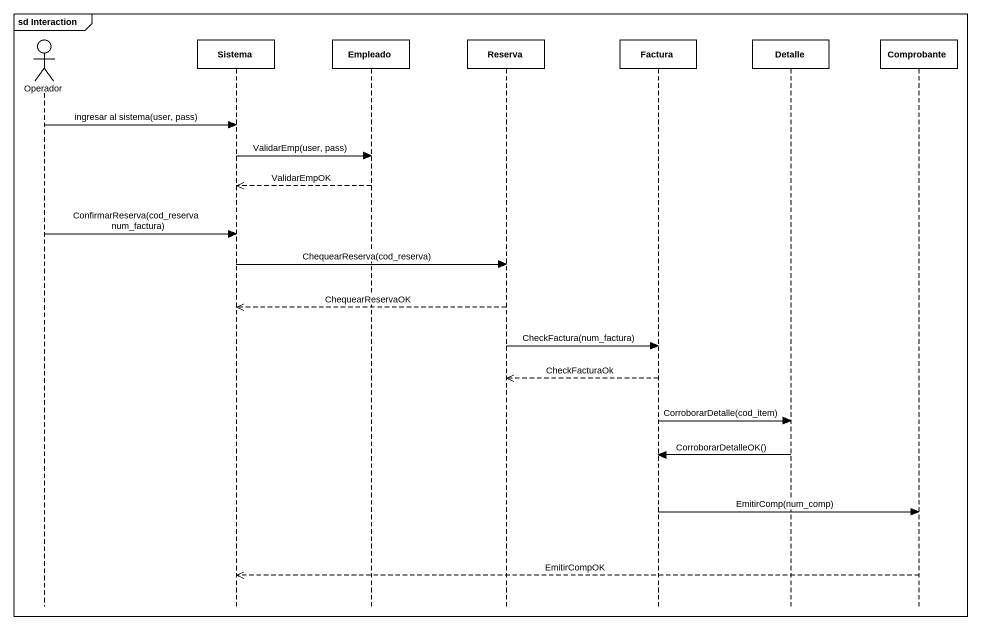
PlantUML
@startuml
mainframe sd Interaction
hide footbox
actor Operador
participant Sistema
participant Empleado
participant Reserva
participant Factura
participant Detalle
participant Comprobante

Operador -> Sistema : ingresar al sistema(user, pass)
Sistema -> Empleado : ValidarEmp(user, pass)
Empleado -->> Sistema : ValidarEmpOK
Operador -> Sistema : ConfirmarReserva(cod_reserva num_factura)
Sistema -> Reserva : ChequearReserva(cod_reserva)
Reserva -->> Sistema : ChequearReservaOK
Reserva -> Factura : CheckFactura(num_factura)
Factura -->> Reserva : CheckFacturaOk
Factura -> Detalle : CorroborarDetalle(cod_item)
Detalle -> Factura : CorroborarDetalleOK()
Factura -> Comprobante : EmitirComp(num_comp)
Comprobante -->> Sistema : EmitirCompOK
@enduml
